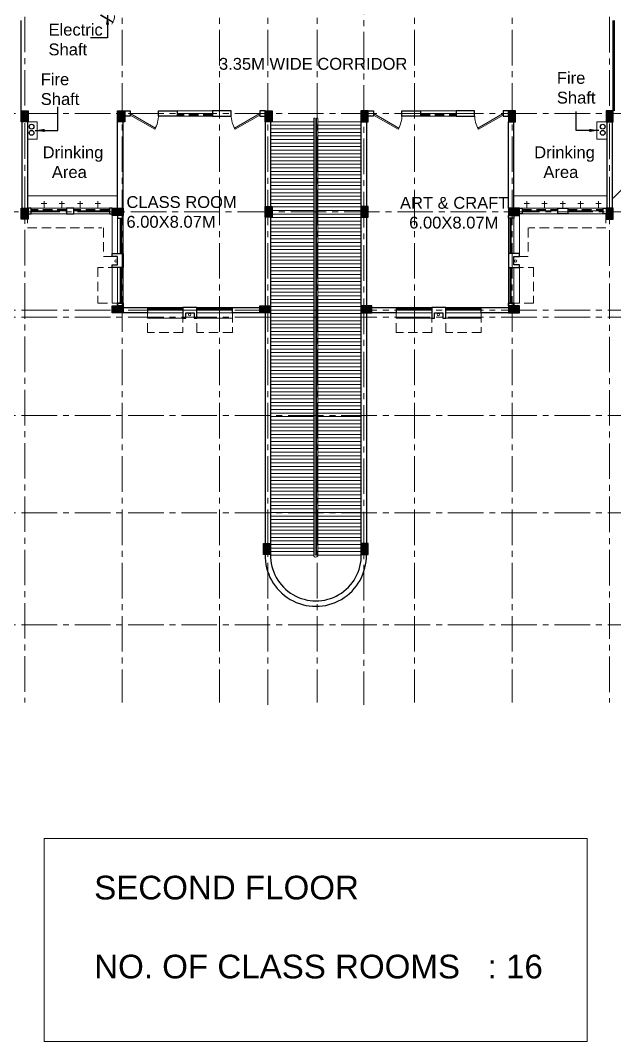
# Model space of a CAD drawing. Extents: x 1465 to 2206, y 779 to 1116.
# Drawn here: x 2008.36 to 2033.45, y 865.37 to 908.48 of the extents above; entities that cross this region are included whole.
import ezdxf

# ---------------------------------------------------------------- set-up
doc = ezdxf.new("R2010")
doc.units = 0
doc.header["$LTSCALE"] = 40
doc.header["$MEASUREMENT"] = 0
doc.linetypes.add('CENTER2', pattern=[1.125, 0.75, -0.125, 0.125, -0.125])
doc.linetypes.add('DASHED', pattern=[0.75, 0.5, -0.25])
doc.layers.get('0').update_dxf_attribs({"linetype": 'CONTINUOUS'})
for name, color, linetype, lineweight in [('CLL LEV.', 252, 'CONTINUOUS', 18), ('COLUMN', 251, 'CONTINUOUS', 30), ('Door', 54, 'CONTINUOUS', 15), ('FIXTURE', 13, 'CONTINUOUS', 9), ('LINE', 242, 'CONTINUOUS', 13), ('PROJECTION', 32, 'DASHED', 13), ('Railing', 22, 'CONTINUOUS', 13), ('RAMP', 252, 'CONTINUOUS', 9), ('Services', 1, 'DASHED', 30), ('VENTILATOR', 6, 'DASHED', 13), ('Wall', 7, 'CONTINUOUS', 30), ('wall l', 7, 'CONTINUOUS', 15), ('Window', 150, 'CONTINUOUS', 13), ('window wall', 7, 'CONTINUOUS', 18), ('Window-Wall', 7, 'CONTINUOUS', 13)]:
    doc.layers.add(name, color=color, linetype=linetype, lineweight=lineweight)
for name, color, linetype in [('Dim', 251, 'CONTINUOUS'), ('EXPANSION JOINT', 244, 'CONTINUOUS'), ('GRID', 4, 'CENTER2'), ('Hatch', 251, 'CONTINUOUS'), ('Text', 7, 'CONTINUOUS')]:
    doc.layers.add(name, color=color, linetype=linetype)
doc.styles.add('L120', font='simplex.shx', dxfattribs={"height": 3})
doc.styles.get("Standard").update_dxf_attribs({"font": 'txt.shx', "height": 0.03937})
doc.styles.add('Tabrej.', font='GOTHIC.TTF', dxfattribs={"height": 1})
doc.dimstyles.get("Standard").update_dxf_attribs({"dimtxt": 0.18, "dimasz": 0.18, "dimexe": 0.18, "dimexo": 0.0625, "dimgap": 0.09, "dimtad": 0, "dimtih": 1, "dimtoh": 1, "dimdec": 4, "dimzin": 0, "dimdsep": 46, "dimtxsty": 'Standard', "dimcen": 0.09, "dimadec": 0, "dimazin": 0, "dimtfac": 1, "dimtdec": 4, "dimtofl": 0, "dimtmove": 0, "dimatfit": 3, "dimfxl": 0, "dimtolj": 1, "dimtzin": 0, "dimarcsym": 0})

# ---------------------------------------------------------------- blocks, each defined once
blk = doc.blocks.new('COLUMN 546')
at = {"layer": 'Hatch'}
h = blk.add_hatch(color=0, dxfattribs=at)
h.dxf.hatch_style = 1
h.paths.add_polyline_path([(0, 0), (0.3, 0), (0.3, 0.46), (0, 0.46)])
at = {"layer": 'COLUMN'}
for p, q in [((0.3, 0.46), (0, 0.46)), ((0, 0.46), (0, 0)), ((0.3, 0), (0.3, 0.46)), ((0, 0), (0.3, 0))]:
    blk.add_line(p, q, dxfattribs=at)
blk = doc.blocks.new('VENT 2')
at = {"layer": 'VENTILATOR', "ltscale": 0.02}
for p, q in [((0, 0.182), (1.5, 0.182)), ((0, 0.152), (1.5, 0.152))]:
    blk.add_line(p, q, dxfattribs=at)
at = {"layer": 'Window-Wall'}
for p, q in [((0, 0.23), (1.5, 0.23)), ((0, 0), (0, 0.23)), ((0, 0.115), (1.5, 0.115)), ((1.5, 0), (0, 0)), ((1.5, 0.23), (1.5, 0))]:
    blk.add_line(p, q, dxfattribs=at)
blk = doc.blocks.new('Door - Left Hung 36 in.')
blk.add_lwpolyline([(0.8, -1.3), (0, 0), (31.2, 18), (31.9, 16.7)], close=True)
blk.add_arc((0, 0), 36, 0, 37.3101)
blk = doc.blocks.new('WINDOW 1')
at = {"layer": 'CLL LEV.'}
for p, q in [((0, -0.23), (0, -0.46)), ((1.5, -0.23), (1.5, -0.46)), ((0, -0.46), (1.5, -0.46))]:
    blk.add_line(p, q, dxfattribs=at)
at = {"layer": 'PROJECTION', "ltscale": 0.02}
for p, q in [((0, -1.06), (0, -0.23)), ((1.5, -0.23), (1.5, -1.06)), ((1.5, -1.06), (0, -1.06))]:
    blk.add_line(p, q, dxfattribs=at)
at = {"layer": 'Window'}
for p, q in [((0, -0.051), (1.5, -0.051)), ((0, -0.081), (1.5, -0.081))]:
    blk.add_line(p, q, dxfattribs=at)
at = {"layer": 'Window-Wall'}
for p, q in [((0, 0), (1.5, 0)), ((0, -0.23), (0, 0)), ((1.5, 0), (1.5, -0.23)), ((0, -0.115), (1.5, -0.115)), ((1.5, -0.23), (0, -0.23))]:
    blk.add_line(p, q, dxfattribs=at)
blk = doc.blocks.new('SHAFT2')
at = {"layer": 'FIXTURE'}
blk.add_circle((0.302, 0.307), 0.05, dxfattribs=at)
at = {"layer": 'Wall'}
blk.add_lwpolyline([(0, 0.585), (0.46, 0.585), (0.46, 0.47), (0.23, 0.47), (0.23, 0.115), (0.46, 0.115), (0.46, 0), (0, 0), (0, 0.585)], dxfattribs=at)
blk = doc.blocks.new('*U14')
for p, q in [((0, 0), (0, -6)), ((40, 0), (40, -6))]:
    blk.add_line(p, q)
blk.add_lwpolyline([(0, 0), (34.6, 20), (35.5, 18.5), (0.9, -1.5)], close=True)
blk.add_arc((0, 0), 40, 0, 30)
blk = doc.blocks.new('DOOR1')
at = {"layer": 'Door', "xscale": 0.0300000000000013, "yscale": 0.0300000000000013, "zscale": 0.0300000000000013}
blk.add_blockref('*U14', (0, 0.18), dxfattribs=at)
blk = doc.blocks.new('GTREY')
at = {"layer": 'GRID', "lineweight": 18, "ltscale": 0.05}
for p, q in [((24.65, 5.343), (24.65, -45.5572)), ((28.765, 5.343), (28.765, -45.5572)), ((30.8, 5.343), (30.8, -45.6488)), ((32.88, 5.343), (32.88, -45.5572)), ((34.845, 5.2513), (34.845, -45.6488)), ((36.995, 5.343), (36.995, -45.5572)), ((41.11, 5.343), (41.11, -45.5572)), ((20.535, 3.6467), (20.535, -45.5572)), ((45.225, 3.636), (45.225, -45.5572)), ((71.4016, -20.69), (-4.1023, -20.69)), ((71.5166, -24.84), (-3.9873, -24.84)), ((71.4016, -28.99), (-2.5941, -28.99)), ((71.4016, -29.282), (-2.5941, -29.282)), ((71.4016, -33.4319), (-4.1023, -33.4319)), ((71.4016, -37.5469), (-4.1023, -37.5469)), ((71.4016, -42.277), (-4.1023, -42.277))]:
    blk.add_line(p, q, dxfattribs=at)

msp = doc.modelspace()

# ---------------------------------------------------------------- linework, layer by layer
at = {"layer": 'CLL LEV.'}
for p, q in [((2012.2353, 898.5214), (2012.2353, 900.2514)), ((2012.4653, 900.2514), (2012.2353, 900.2514)), ((2029.2003, 900.2514), (2029.4303, 900.2514)), ((2029.4303, 898.5214), (2029.4303, 900.2514)), ((2012.4653, 898.5214), (2012.2353, 898.5214)), ((2029.2003, 898.5214), (2029.4303, 898.5214))]:
    msp.add_line(p, q, dxfattribs=at)
at = {"layer": 'Dim'}
for p, q in [((2012.04, 907.7394), (2011.3179, 907.7394)), ((2009.9465, 903.8382), (2009.9465, 904.8382)), ((2031.8195, 903.8382), (2031.8195, 904.632))]:
    msp.add_line(p, q, dxfattribs=at)
at = {"layer": 'EXPANSION JOINT', "linetype": 'ByBlock', "ltscale": 0.05}
for p, q in [((2008.3953, 904.6664), (2008.3953, 908.4814)), ((2033.3853, 904.6664), (2033.3853, 908.4814)), ((2033.4473, 904.6664), (2033.4473, 908.4814))]:
    msp.add_line(p, q, dxfattribs=at)
at = {"layer": 'FIXTURE', "linetype": 'ByBlock', "ltscale": 0.05}
for p, q in [((2012.4653, 901.0832), (2008.6603, 901.0832)), ((2029.2003, 901.0832), (2033.1203, 901.0832)), ((2009.4752, 900.7528), (2009.2452, 900.7528)), ((2009.3602, 900.5514), (2009.3602, 900.8514)), ((2010.2252, 900.7528), (2009.9952, 900.7528)), ((2010.1102, 900.5514), (2010.1102, 900.8514)), ((2011.0002, 900.7528), (2010.7702, 900.7528)), ((2010.8852, 900.5514), (2010.8852, 900.8514)), ((2011.7502, 900.7528), (2011.5202, 900.7528)), ((2011.6352, 900.5514), (2011.6352, 900.8514)), ((2029.6253, 900.7528), (2029.8553, 900.7528)), ((2029.7403, 900.5514), (2029.7403, 900.8514)), ((2030.3753, 900.7528), (2030.6053, 900.7528)), ((2030.4903, 900.5514), (2030.4903, 900.8514)), ((2031.1503, 900.7528), (2031.3803, 900.7528)), ((2031.2653, 900.5514), (2031.2653, 900.8514)), ((2031.9003, 900.7528), (2032.1303, 900.7528)), ((2032.0153, 900.5514), (2032.0153, 900.8514)), ((2032.6503, 900.7528), (2032.8803, 900.7528)), ((2032.7653, 900.5514), (2032.7653, 900.8514))]:
    msp.add_line(p, q, dxfattribs=at)
at = {"layer": 'LINE', "linetype": 'ByBlock', "ltscale": 0.05}
for points in [[(2009.0769, 903.47), (2008.6603, 903.47), (2008.6603, 904.2064), (2009.0769, 904.2064)], [(2032.7037, 903.47), (2033.1203, 903.47), (2033.1203, 904.2064), (2032.7037, 904.2064)]]:
    msp.add_lwpolyline(points, close=True, dxfattribs=at)
at = {"layer": 'PROJECTION', "ltscale": 0.02}
for p, q in [((2008.6616, 900.3214), (2008.6616, 899.7214)), ((2033.0839, 900.3214), (2033.0839, 899.7214)), ((2008.6616, 899.7214), (2011.7953, 899.7214)), ((2011.8653, 899.7214), (2011.8653, 898.5214)), ((2029.8003, 899.7214), (2029.8003, 898.5214)), ((2033.0839, 899.7214), (2029.8339, 899.7214)), ((2011.8653, 898.5214), (2012.4653, 898.5214)), ((2029.8003, 898.5214), (2029.2003, 898.5214))]:
    msp.add_line(p, q, dxfattribs=at)
at = {"layer": 'Railing', "ltscale": 0.05}
for p, q in [((2020.7453, 904.3565), (2020.8053, 904.3565)), ((2020.7453, 904.3565), (2020.7453, 885.9345)), ((2020.8053, 904.3565), (2020.8053, 885.9305)), ((2020.8603, 904.3565), (2020.8603, 885.9321)), ((2020.8603, 904.3565), (2020.9203, 904.3565)), ((2020.9203, 904.3565), (2020.9203, 885.9345))]:
    msp.add_line(p, q, dxfattribs=at)
for centre, radius, start, end in [((2020.8328, 885.9154), 0.0896, 167.64369, 12.35631), ((2020.8323, 885.947), 0.0317, 211.36901, 331.8221)]:
    msp.add_arc(centre, radius, start, end, dxfattribs=at)
at = {"layer": 'RAMP', "ltscale": 0.05}
for p, q in [((2018.9253, 904.2065), (2020.7453, 904.2065)), ((2020.7453, 904.0565), (2018.9253, 904.0565)), ((2022.7403, 904.2065), (2020.9203, 904.2065)), ((2022.7403, 904.0565), (2020.9203, 904.0565)), ((2020.7453, 903.9065), (2018.9253, 903.9065)), ((2020.7453, 903.7565), (2018.9253, 903.7565)), ((2020.7453, 903.6065), (2018.9253, 903.6065)), ((2022.7403, 903.9065), (2020.9203, 903.9065)), ((2022.7403, 903.7565), (2020.9203, 903.7565)), ((2022.7403, 903.6065), (2020.9203, 903.6065)), ((2020.7453, 903.4565), (2018.9253, 903.4565)), ((2020.7453, 903.3065), (2018.9253, 903.3065)), ((2020.7453, 903.1565), (2018.9253, 903.1565)), ((2022.7403, 903.4565), (2020.9203, 903.4565)), ((2022.7403, 903.3065), (2020.9203, 903.3065)), ((2022.7403, 903.1565), (2020.9203, 903.1565)), ((2020.7453, 903.0065), (2018.9253, 903.0065)), ((2020.7453, 902.8565), (2018.9253, 902.8565)), ((2020.7453, 902.7065), (2018.9253, 902.7065)), ((2022.7403, 903.0065), (2020.9203, 903.0065)), ((2022.7403, 902.8565), (2020.9203, 902.8565)), ((2022.7403, 902.7065), (2020.9203, 902.7065)), ((2020.7453, 902.5565), (2018.9253, 902.5565)), ((2020.7453, 902.4065), (2018.9253, 902.4065)), ((2020.7453, 902.2565), (2018.9253, 902.2565)), ((2022.7403, 902.5565), (2020.9203, 902.5565)), ((2022.7403, 902.4065), (2020.9203, 902.4065)), ((2022.7403, 902.2565), (2020.9203, 902.2565)), ((2020.7453, 902.1065), (2018.9253, 902.1065)), ((2020.7453, 901.9565), (2018.9253, 901.9565)), ((2020.7453, 901.8065), (2018.9253, 901.8065)), ((2022.7403, 902.1065), (2020.9203, 902.1065)), ((2022.7403, 901.9565), (2020.9203, 901.9565)), ((2022.7403, 901.8065), (2020.9203, 901.8065)), ((2020.7453, 901.6565), (2018.9253, 901.6565)), ((2020.7453, 901.5065), (2018.9253, 901.5065)), ((2022.7403, 901.6565), (2020.9203, 901.6565)), ((2022.7403, 901.5065), (2020.9203, 901.5065)), ((2020.7453, 901.3565), (2018.9253, 901.3565)), ((2020.7453, 901.2065), (2018.9253, 901.2065)), ((2020.7453, 901.0565), (2018.9253, 901.0565)), ((2022.7403, 901.3565), (2020.9203, 901.3565)), ((2022.7403, 901.2065), (2020.9203, 901.2065)), ((2022.7403, 901.0565), (2020.9203, 901.0565)), ((2020.7453, 900.9065), (2018.9253, 900.9065)), ((2020.7453, 900.7565), (2018.9253, 900.7565)), ((2020.7453, 900.6065), (2018.9253, 900.6065)), ((2022.7403, 900.9065), (2020.9203, 900.9065)), ((2022.7403, 900.7565), (2020.9203, 900.7565)), ((2022.7403, 900.6065), (2020.9203, 900.6065)), ((2020.7453, 900.4565), (2018.9253, 900.4565)), ((2020.7453, 900.3065), (2018.9253, 900.3065)), ((2020.7453, 900.1565), (2018.9253, 900.1565)), ((2022.7403, 900.4565), (2020.9203, 900.4565)), ((2022.7403, 900.3065), (2020.9203, 900.3065)), ((2022.7403, 900.1565), (2020.9203, 900.1565)), ((2020.7453, 900.0065), (2018.9253, 900.0065)), ((2020.7453, 899.8565), (2018.9253, 899.8565)), ((2020.7453, 899.7065), (2018.9253, 899.7065)), ((2022.7403, 900.0065), (2020.9203, 900.0065)), ((2022.7403, 899.8565), (2020.9203, 899.8565)), ((2022.7403, 899.7065), (2020.9203, 899.7065)), ((2020.7453, 899.5565), (2018.9253, 899.5565)), ((2020.7453, 899.4065), (2018.9253, 899.4065)), ((2020.7453, 899.2565), (2018.9253, 899.2565)), ((2022.7403, 899.5565), (2020.9203, 899.5565)), ((2022.7403, 899.4065), (2020.9203, 899.4065)), ((2022.7403, 899.2565), (2020.9203, 899.2565)), ((2020.7453, 899.1065), (2018.9253, 899.1065)), ((2020.7453, 898.9565), (2018.9253, 898.9565)), ((2020.7453, 898.8065), (2018.9253, 898.8065)), ((2022.7403, 899.1065), (2020.9203, 899.1065)), ((2022.7403, 898.9565), (2020.9203, 898.9565)), ((2022.7403, 898.8065), (2020.9203, 898.8065)), ((2020.7453, 898.6565), (2018.9253, 898.6565)), ((2020.7453, 898.5065), (2018.9253, 898.5065)), ((2022.7403, 898.6565), (2020.9203, 898.6565)), ((2022.7403, 898.5065), (2020.9203, 898.5065)), ((2020.7453, 898.3565), (2018.9253, 898.3565)), ((2020.7453, 898.2065), (2018.9253, 898.2065)), ((2020.7453, 898.0565), (2018.9253, 898.0565)), ((2022.7403, 898.3565), (2020.9203, 898.3565)), ((2022.7403, 898.2065), (2020.9203, 898.2065)), ((2022.7403, 898.0565), (2020.9203, 898.0565)), ((2020.7453, 897.9065), (2018.9253, 897.9065)), ((2020.7453, 897.7565), (2018.9253, 897.7565)), ((2020.7453, 897.6065), (2018.9253, 897.6065)), ((2022.7403, 897.9065), (2020.9203, 897.9065)), ((2022.7403, 897.7565), (2020.9203, 897.7565)), ((2022.7403, 897.6065), (2020.9203, 897.6065)), ((2020.7453, 897.4565), (2018.9253, 897.4565)), ((2020.7453, 897.3065), (2018.9253, 897.3065)), ((2020.7453, 897.1565), (2018.9253, 897.1565)), ((2022.7403, 897.4565), (2020.9203, 897.4565)), ((2022.7403, 897.3065), (2020.9203, 897.3065)), ((2022.7403, 897.1565), (2020.9203, 897.1565)), ((2020.7453, 897.0065), (2018.9253, 897.0065)), ((2020.7453, 896.8565), (2018.9253, 896.8565)), ((2020.7453, 896.7065), (2018.9253, 896.7065)), ((2022.7403, 897.0065), (2020.9203, 897.0065)), ((2022.7403, 896.8565), (2020.9203, 896.8565)), ((2022.7403, 896.7065), (2020.9203, 896.7065)), ((2020.7453, 896.5565), (2018.9253, 896.5565)), ((2020.7453, 896.4065), (2018.9253, 896.4065)), ((2020.7453, 896.2565), (2018.9253, 896.2565)), ((2022.7403, 896.5565), (2020.9203, 896.5565)), ((2022.7403, 896.4065), (2020.9203, 896.4065)), ((2022.7403, 896.2565), (2020.9203, 896.2565)), ((2020.7453, 896.1065), (2018.9253, 896.1065)), ((2020.7453, 895.9565), (2018.9253, 895.9565)), ((2020.7453, 895.8065), (2018.9253, 895.8065)), ((2022.7403, 896.1065), (2020.9203, 896.1065)), ((2022.7403, 895.9565), (2020.9203, 895.9565)), ((2022.7403, 895.8065), (2020.9203, 895.8065)), ((2020.7453, 895.6565), (2018.9253, 895.6565)), ((2020.7453, 895.5065), (2018.9253, 895.5065)), ((2020.7453, 895.3565), (2018.9253, 895.3565)), ((2022.7403, 895.6565), (2020.9203, 895.6565)), ((2022.7403, 895.5065), (2020.9203, 895.5065)), ((2022.7403, 895.3565), (2020.9203, 895.3565)), ((2020.7453, 895.2065), (2018.9253, 895.2065)), ((2020.7453, 895.0565), (2018.9253, 895.0565)), ((2022.7403, 895.2065), (2020.9203, 895.2065)), ((2022.7403, 895.0565), (2020.9203, 895.0565)), ((2020.7453, 894.9065), (2018.9253, 894.9065)), ((2020.7453, 894.7565), (2018.9253, 894.7565)), ((2020.7453, 894.6065), (2018.9253, 894.6065)), ((2022.7403, 894.9065), (2020.9203, 894.9065)), ((2022.7403, 894.7565), (2020.9203, 894.7565)), ((2022.7403, 894.6065), (2020.9203, 894.6065)), ((2020.7453, 894.4565), (2018.9253, 894.4565)), ((2020.7453, 894.3065), (2018.9253, 894.3065)), ((2020.7453, 894.1565), (2018.9253, 894.1565)), ((2022.7403, 894.4565), (2020.9203, 894.4565)), ((2022.7403, 894.3065), (2020.9203, 894.3065)), ((2022.7403, 894.1565), (2020.9203, 894.1565)), ((2020.7453, 894.0065), (2018.9253, 894.0065)), ((2020.7453, 893.8565), (2018.9253, 893.8565)), ((2020.7453, 893.7065), (2018.9253, 893.7065)), ((2022.7403, 894.0065), (2020.9203, 894.0065)), ((2022.7403, 893.8565), (2020.9203, 893.8565)), ((2022.7403, 893.7065), (2020.9203, 893.7065)), ((2020.7453, 893.5565), (2018.9253, 893.5565)), ((2020.7453, 893.4065), (2018.9253, 893.4065)), ((2020.7453, 893.2565), (2018.9253, 893.2565)), ((2022.7403, 893.5565), (2020.9203, 893.5565)), ((2022.7403, 893.4065), (2020.9203, 893.4065)), ((2022.7403, 893.2565), (2020.9203, 893.2565)), ((2020.7453, 893.1065), (2018.9253, 893.1065)), ((2020.7453, 892.9565), (2018.9253, 892.9565)), ((2020.7453, 892.8065), (2018.9253, 892.8065)), ((2022.7403, 893.1065), (2020.9203, 893.1065)), ((2022.7403, 892.9565), (2020.9203, 892.9565)), ((2022.7403, 892.8065), (2020.9203, 892.8065)), ((2020.7453, 892.6565), (2018.9253, 892.6565)), ((2020.7453, 892.5065), (2018.9253, 892.5065)), ((2020.7453, 892.3565), (2018.9253, 892.3565)), ((2022.7403, 892.6565), (2020.9203, 892.6565)), ((2022.7403, 892.5065), (2020.9203, 892.5065)), ((2022.7403, 892.3565), (2020.9203, 892.3565)), ((2020.7453, 892.2065), (2018.9253, 892.2065)), ((2020.7453, 892.0565), (2018.9253, 892.0565)), ((2020.7453, 891.9065), (2018.9253, 891.9065)), ((2022.7403, 892.2065), (2020.9203, 892.2065)), ((2022.7403, 892.0565), (2020.9203, 892.0565)), ((2022.7403, 891.9065), (2020.9203, 891.9065)), ((2020.7453, 891.7565), (2018.9253, 891.7565)), ((2020.7453, 891.6065), (2018.9253, 891.6065)), ((2022.7403, 891.7565), (2020.9203, 891.7565)), ((2022.7403, 891.6065), (2020.9203, 891.6065)), ((2020.7453, 891.4565), (2018.9253, 891.4565)), ((2020.7453, 891.3065), (2018.9253, 891.3065)), ((2020.7453, 891.1565), (2018.9253, 891.1565)), ((2022.7403, 891.4565), (2020.9203, 891.4565)), ((2022.7403, 891.3065), (2020.9203, 891.3065)), ((2022.7403, 891.1565), (2020.9203, 891.1565)), ((2020.7453, 891.0065), (2018.9253, 891.0065)), ((2020.7453, 890.8565), (2018.9253, 890.8565)), ((2020.7453, 890.7065), (2018.9253, 890.7065)), ((2022.7403, 891.0065), (2020.9203, 891.0065)), ((2022.7403, 890.8565), (2020.9203, 890.8565)), ((2022.7403, 890.7065), (2020.9203, 890.7065)), ((2020.7453, 890.5565), (2018.9253, 890.5565)), ((2020.7453, 890.4065), (2018.9253, 890.4065)), ((2020.7453, 890.2565), (2018.9253, 890.2565)), ((2022.7403, 890.5565), (2020.9203, 890.5565)), ((2022.7403, 890.4065), (2020.9203, 890.4065)), ((2022.7403, 890.2565), (2020.9203, 890.2565)), ((2020.7453, 890.1065), (2018.9253, 890.1065)), ((2020.7453, 889.9565), (2018.9253, 889.9565)), ((2020.7453, 889.8065), (2018.9253, 889.8065)), ((2022.7403, 890.1065), (2020.9203, 890.1065)), ((2022.7403, 889.9565), (2020.9203, 889.9565)), ((2022.7403, 889.8065), (2020.9203, 889.8065)), ((2020.7453, 889.6565), (2018.9253, 889.6565)), ((2020.7453, 889.5065), (2018.9253, 889.5065)), ((2020.7453, 889.3565), (2018.9253, 889.3565)), ((2022.7403, 889.6565), (2020.9203, 889.6565)), ((2022.7403, 889.5065), (2020.9203, 889.5065)), ((2022.7403, 889.3565), (2020.9203, 889.3565)), ((2020.7453, 889.2065), (2018.9253, 889.2065)), ((2020.7453, 889.0565), (2018.9253, 889.0565)), ((2020.7453, 888.9065), (2018.9253, 888.9065)), ((2022.7403, 889.2065), (2020.9203, 889.2065)), ((2022.7403, 889.0565), (2020.9203, 889.0565)), ((2022.7403, 888.9065), (2020.9203, 888.9065)), ((2020.7453, 888.7565), (2018.9253, 888.7565)), ((2020.7453, 888.6065), (2018.9253, 888.6065)), ((2020.7453, 888.4565), (2018.9253, 888.4565)), ((2022.7403, 888.7565), (2020.9203, 888.7565)), ((2022.7403, 888.6065), (2020.9203, 888.6065)), ((2022.7403, 888.4565), (2020.9203, 888.4565)), ((2020.7453, 888.3065), (2018.9253, 888.3065)), ((2020.7453, 888.1565), (2018.9253, 888.1565)), ((2022.7403, 888.3065), (2020.9203, 888.3065)), ((2022.7403, 888.1565), (2020.9203, 888.1565)), ((2020.7453, 888.0065), (2018.9253, 888.0065)), ((2020.7453, 887.8565), (2018.9253, 887.8565)), ((2020.7453, 887.7065), (2018.9253, 887.7065)), ((2022.7403, 888.0065), (2020.9203, 888.0065)), ((2022.7403, 887.8565), (2020.9203, 887.8565)), ((2022.7403, 887.7065), (2020.9203, 887.7065)), ((2020.7453, 887.5565), (2018.9253, 887.5565)), ((2020.7453, 887.4065), (2018.9253, 887.4065)), ((2020.7453, 887.2565), (2018.9253, 887.2565)), ((2022.7403, 887.5565), (2020.9203, 887.5565)), ((2022.7403, 887.4065), (2020.9203, 887.4065)), ((2022.7403, 887.2565), (2020.9203, 887.2565)), ((2020.7453, 887.1065), (2018.9253, 887.1065)), ((2020.7453, 886.9565), (2018.9253, 886.9565)), ((2020.7453, 886.8065), (2018.9253, 886.8065)), ((2022.7403, 887.1065), (2020.9203, 887.1065)), ((2022.7403, 886.9565), (2020.9203, 886.9565)), ((2022.7403, 886.8065), (2020.9203, 886.8065)), ((2020.7453, 886.6565), (2018.9253, 886.6565)), ((2020.7453, 886.5065), (2018.9253, 886.5065)), ((2020.7453, 886.3565), (2018.9253, 886.3565)), ((2022.7403, 886.6565), (2020.9203, 886.6565)), ((2022.7403, 886.5065), (2020.9203, 886.5065)), ((2022.7403, 886.3565), (2020.9203, 886.3565)), ((2020.7453, 886.2065), (2018.9253, 886.2065)), ((2020.7453, 886.0565), (2018.9253, 886.0565)), ((2020.7453, 885.9065), (2018.9253, 885.9065)), ((2022.7403, 886.2065), (2020.9203, 886.2065)), ((2022.7403, 886.0565), (2020.9203, 886.0565)), ((2022.7403, 885.9065), (2020.9203, 885.9065))]:
    msp.add_line(p, q, dxfattribs=at)
at = {"layer": 'Services', "linetype": 'ByBlock', "ltscale": 0.05}
for centre in [(2008.8337, 903.9964), (2032.9469, 903.9964), (2008.8337, 903.7362), (2032.9469, 903.7362)]:
    msp.add_circle(centre, 0.1, dxfattribs=at)
at = {"layer": 'Wall', "linetype": 'ByBlock', "ltscale": 0.05}
for p, q in [((2008.4303, 904.2064), (2008.4303, 900.5514)), ((2008.6603, 904.2064), (2008.6603, 900.5514)), ((2033.1203, 904.2064), (2033.1203, 900.4832)), ((2033.3503, 904.2064), (2033.3503, 900.4832))]:
    msp.add_line(p, q, dxfattribs=at)
at = {"layer": 'Wall', "ltscale": 0.05}
for p, q in [((2012.4653, 900.5514), (2012.4653, 904.2064)), ((2012.6953, 900.5514), (2012.6953, 904.2064)), ((2018.6953, 904.2065), (2018.6953, 885.9345)), ((2018.9253, 904.2065), (2018.6953, 904.2065)), ((2018.9253, 904.2065), (2018.9253, 885.9345)), ((2022.7403, 904.2065), (2022.7403, 885.9345)), ((2022.7403, 904.2065), (2022.9703, 904.2065)), ((2022.9703, 904.2065), (2022.9703, 885.9345)), ((2028.9703, 900.5514), (2028.9703, 904.2064)), ((2029.2003, 900.5514), (2029.2003, 904.2064))]:
    msp.add_line(p, q, dxfattribs=at)
at = {"layer": 'Wall'}
for points in [[(2012.7653, 904.4364), (2012.7653, 904.6664), (2012.9953, 904.6664), (2012.9953, 904.4364), (2012.7653, 904.4364)], [(2014.1953, 904.4364), (2014.1953, 904.6664), (2014.9775, 904.6664), (2014.9775, 904.4364), (2014.1953, 904.4364)], [(2017.2653, 904.4365), (2017.2653, 904.6665), (2016.4775, 904.6665), (2016.4775, 904.4365), (2017.2653, 904.4365)], [(2018.6953, 904.4365), (2018.6953, 904.6665), (2018.4653, 904.6665), (2018.4653, 904.4365), (2018.6953, 904.4365)], [(2023.0403, 904.4365), (2023.0403, 904.6665), (2023.2703, 904.6665), (2023.2703, 904.4365), (2023.0403, 904.4365)], [(2024.4703, 904.4365), (2024.4703, 904.6665), (2025.258, 904.6665), (2025.258, 904.4365), (2024.4703, 904.4365)], [(2027.5403, 904.4364), (2027.5403, 904.6664), (2026.758, 904.6664), (2026.758, 904.4364), (2027.5403, 904.4364)], [(2028.9703, 904.4364), (2028.9703, 904.6664), (2028.7403, 904.6664), (2028.7403, 904.4364), (2028.9703, 904.4364)], [(2008.6953, 900.5514), (2008.6953, 900.3214), (2008.8116, 900.3214), (2008.8116, 900.5514), (2008.6953, 900.5514)], [(2010.3116, 900.5514), (2010.3116, 900.3214), (2010.6203, 900.3214), (2010.6203, 900.5514), (2010.3116, 900.5514)], [(2012.1189, 900.5514), (2012.1189, 900.3214), (2012.2353, 900.3214), (2012.2353, 900.5514), (2012.1189, 900.5514)], [(2029.5466, 900.5514), (2029.5466, 900.3214), (2029.4303, 900.3214), (2029.4303, 900.5514), (2029.5466, 900.5514)], [(2031.4689, 900.5514), (2031.4689, 900.3214), (2031.0453, 900.3214), (2031.0453, 900.5514), (2031.4689, 900.5514)], [(2033.0853, 900.5514), (2033.0853, 900.3214), (2032.9689, 900.3214), (2032.9689, 900.5514), (2033.0853, 900.5514)], [(2012.4653, 900.2514), (2012.4653, 900.1364), (2012.6953, 900.1364), (2012.6953, 900.2514), (2012.4653, 900.2514)], [(2029.2003, 900.2514), (2029.2003, 900.1364), (2028.9703, 900.1364), (2028.9703, 900.2514), (2029.2003, 900.2514)], [(2012.4653, 896.4364), (2012.4653, 896.5514), (2012.6953, 896.5514), (2012.6953, 896.4364), (2012.4653, 896.4364)], [(2012.4653, 896.5514), (2012.4653, 896.4364), (2012.6953, 896.4364), (2012.6953, 896.5514), (2012.4653, 896.5514)], [(2013.7267, 896.1364), (2012.6953, 896.1364), (2012.6953, 896.3664), (2013.7267, 896.3664), (2013.7267, 896.1364)], [(2018.4653, 896.1364), (2017.3117, 896.1364), (2017.3117, 896.3664), (2018.4653, 896.3664), (2018.4653, 896.1364)], [(2024.2317, 896.1364), (2023.2003, 896.1364), (2023.2003, 896.3664), (2024.2317, 896.3664), (2024.2317, 896.1364)], [(2028.9703, 896.1364), (2027.8167, 896.1364), (2027.8167, 896.3664), (2028.9703, 896.3664), (2028.9703, 896.1364)], [(2029.2003, 896.4364), (2029.2003, 896.5514), (2028.9703, 896.5514), (2028.9703, 896.4364), (2029.2003, 896.4364)], [(2029.2003, 896.5514), (2029.2003, 896.4364), (2028.9703, 896.4364), (2028.9703, 896.5514), (2029.2003, 896.5514)]]:
    msp.add_lwpolyline(points, dxfattribs=at)
at = {"layer": 'Wall', "ltscale": 0.05}
for centre, radius, start, end in [((2020.8328, 885.8858), 2.1381, 178.64828, 1.30725), ((2020.8405, 885.8932), 1.9157, 178.76449, 1.23551)]:
    msp.add_arc(centre, radius, start, end, dxfattribs=at)
at = {"layer": 'wall l'}
msp.add_lwpolyline([(2009.3717, 873.9417), (2032.2921, 873.9417), (2032.2921, 865.374), (2009.3717, 865.374)], close=True, dxfattribs=at)
at = {"layer": 'Window'}
for p, q in [((2012.6143, 898.6364), (2012.6143, 900.1364)), ((2012.6443, 898.6364), (2012.6443, 900.1364)), ((2029.0213, 898.6364), (2029.0213, 900.1364)), ((2029.0513, 898.6364), (2029.0513, 900.1364))]:
    msp.add_line(p, q, dxfattribs=at)
at = {"layer": 'window wall', "linetype": 'DASHED', "ltscale": 0.05}
msp.add_line((2033.3853, 900.9764), (2037.0403, 904.5864), dxfattribs=at)
at = {"layer": 'Window-Wall'}
for p, q in [((2012.6953, 900.1364), (2012.4653, 900.1364)), ((2012.4653, 900.1364), (2012.4653, 898.6364)), ((2012.5803, 898.6364), (2012.5803, 900.1364)), ((2012.6953, 898.6364), (2012.6953, 900.1364)), ((2028.9703, 898.6364), (2028.9703, 900.1364)), ((2028.9703, 900.1364), (2029.2003, 900.1364)), ((2029.0853, 898.6364), (2029.0853, 900.1364)), ((2029.2003, 900.1364), (2029.2003, 898.6364)), ((2012.4653, 898.6364), (2012.6953, 898.6364)), ((2029.2003, 898.6364), (2028.9703, 898.6364))]:
    msp.add_line(p, q, dxfattribs=at)

# ---------------------------------------------------------------- block references
at = {"layer": 'CLL LEV.', "xscale": -1, "rotation": 270.0000000000001}
msp.add_blockref('WINDOW 1', (2012.6953, 896.5514), dxfattribs=at)
at = {"layer": 'CLL LEV.', "rotation": 89.99999999999993}
msp.add_blockref('WINDOW 1', (2028.9703, 896.5514), dxfattribs=at)
at = {"layer": 'CLL LEV.'}
for p in [(2013.7267, 896.3664), (2015.8117, 896.3664), (2024.2317, 896.3664), (2026.3167, 896.3664)]:
    msp.add_blockref('WINDOW 1', p, dxfattribs=at)
at = {"layer": 'Door', "extrusion": (0, 0, -1), "xscale": 0.0166737001802426, "yscale": 0.0166737001802426, "zscale": -0.0166737001841632, "rotation": 180.004189502935}
msp.add_blockref('Door - Left Hung 36 in.', (-2011.7411, 908.6897), dxfattribs=at)
at = {"layer": 'GRID'}
msp.add_blockref('GTREY', (1988.0103, 925.2414), dxfattribs=at)
at = {"layer": 'Wall', "color": 7, "extrusion": (0, 0, -1), "zscale": -1}
for p, rotation in [((-2008.3953, 904.6664), 180), ((-2008.3953, 900.5514), 180), ((-2012.6953, 900.5514), 270), ((-2012.6953, 896.4364), 270), ((-2018.9253, 896.4364), 270)]:
    msp.add_blockref('COLUMN 546', p, dxfattribs=dict(at, rotation=rotation))
for p in [(-2012.7653, 904.2064), (-2018.9953, 904.2065), (-2018.9953, 900.1714), (-2018.9253, 885.9345)]:
    msp.add_blockref('COLUMN 546', p, dxfattribs=at)
at = {"layer": 'Wall', "xscale": -1, "rotation": 180}
msp.add_blockref('DOOR1', (2012.9953, 904.6664), dxfattribs=at)
at = {"layer": 'Wall', "extrusion": (0, 0, -1), "xscale": -1, "zscale": -1, "rotation": 180}
for name, p in [('VENT 2', (-2016.4775, 904.6664)), ('DOOR1', (-2018.4653, 904.6665))]:
    msp.add_blockref(name, p, dxfattribs=at)
at = {"layer": 'Wall', "color": 7, "extrusion": (0, 0, -1), "xscale": -1, "zscale": -1}
for p in [(-2022.7403, 904.2065), (-2028.9703, 904.2064), (-2022.7403, 900.1714), (-2022.7403, 885.9345)]:
    msp.add_blockref('COLUMN 546', p, dxfattribs=at)
at = {"layer": 'Wall', "extrusion": (0, 0, -1), "zscale": -1, "rotation": 180}
for name, p in [('DOOR1', (-2023.2703, 904.6665)), ('VENT 2', (-2025.258, 904.6664))]:
    msp.add_blockref(name, p, dxfattribs=at)
at = {"layer": 'Wall', "rotation": 180}
msp.add_blockref('DOOR1', (2028.7403, 904.6664), dxfattribs=at)
at = {"layer": 'Wall', "color": 7, "extrusion": (0, 0, -1), "xscale": -1, "zscale": -1}
for p, rotation in [((-2033.3853, 904.6664), 180), ((-2028.9703, 900.5514), 90), ((-2033.3853, 900.5514), 180), ((-2022.7403, 896.4364), 90), ((-2028.9703, 896.4364), 90)]:
    msp.add_blockref('COLUMN 546', p, dxfattribs=dict(at, rotation=rotation))
at = {"layer": 'Wall', "extrusion": (0, 0, -1), "zscale": -1}
for p in [(-2010.3116, 900.3214), (-2012.1203, 900.3214)]:
    msp.add_blockref('VENT 2', p, dxfattribs=at)
at = {"layer": 'Wall', "extrusion": (0, 0, -1), "xscale": -1, "zscale": -1}
for p in [(-2029.5453, 900.3214), (-2031.4689, 900.3214)]:
    msp.add_blockref('VENT 2', p, dxfattribs=at)
at = {"layer": 'Wall', "linetype": 'ByBlock', "extrusion": (0, 0, -1), "xscale": -1, "zscale": -1, "rotation": 180}
msp.add_blockref('SHAFT2', (-2012.6953, 898.6364), dxfattribs=at)
at = {"layer": 'Wall', "linetype": 'ByBlock', "extrusion": (0, 0, -1), "zscale": -1}
for p, rotation in [((-2028.9703, 898.6364), 180), ((-2015.8117, 896.3664), 269.9999999999397), ((-2026.3167, 896.3664), 269.9999999999397)]:
    msp.add_blockref('SHAFT2', p, dxfattribs=dict(at, rotation=rotation))

# ---------------------------------------------------------------- texts
at = {"layer": 'Text', "char_height": 0.5, "attachment_point": 1, "style": 'Tabrej.'}
for s, insert in [('{\\fArial|b0|i0|c0|p34;Electric \\PShaft}', (2009.5504, 908.3406)), ('{\\fArial|b0|i0|c0|p34;3.35M WIDE CORRIDOR}', (2016.745, 906.8994)), ('{\\fArial|b0|i0|c0|p34;Fire \\PShaft}', (2009.2223, 906.2463)), ('{\\fArial|b0|i0|c0|p34;Fire \\PShaft}', (2031.0106, 906.3053)), ('{\\fArial|b0|i0|c0|p34;Drinking\\P  Area}', (2009.3038, 903.164)), ('{\\fArial|b0|i0|c0|p34;Drinking\\P  Area}', (2030.0534, 903.164)), ('{\\fArial|b0|i0|c0|p34;CLASS ROOM\\P6.00X8.07M}', (2012.8392, 901.0639)), ('{\\fArial|b0|i0|c0|p34;ART & CRAFT\\P  6.00X8.07M}', (2024.3882, 901.0309))]:
    msp.add_mtext_dynamic_manual_height_columns(s, width=19.989683, gutter_width=5, heights=[0], dxfattribs=dict(at, insert=insert))
at = {"layer": 'Text', "lineweight": 30, "insert": (2011.4782, 872.3752), "char_height": 1, "attachment_point": 1, "style": 'L120'}
msp.add_mtext_dynamic_manual_height_columns('{\\fArial|b0|i0|c0|p34;SECOND FLOOR\\P\\PNO. OF CLASS ROOMS   : 16}', width=21.874588, gutter_width=5, heights=[0], dxfattribs=at)

# ---------------------------------------------------------------- leaders
at = {"layer": 'Dim'}
for points in [[(2012.04, 908.7026), (2012.04, 907.7394)], [(2008.9833, 903.8382), (2009.9465, 903.8382)], [(2032.7826, 903.8382), (2031.8195, 903.8382)]]:
    msp.add_leader(points, dimstyle='Standard', override={"dimscale": 40, "dimasz": 0.01, "dimgap": 0.09, "dimtad": 0, "dimpost": "'", "dimtxsty": 'L120', "dimarcsym": 1}, dxfattribs=at)

doc.saveas('drawing.dxf')
